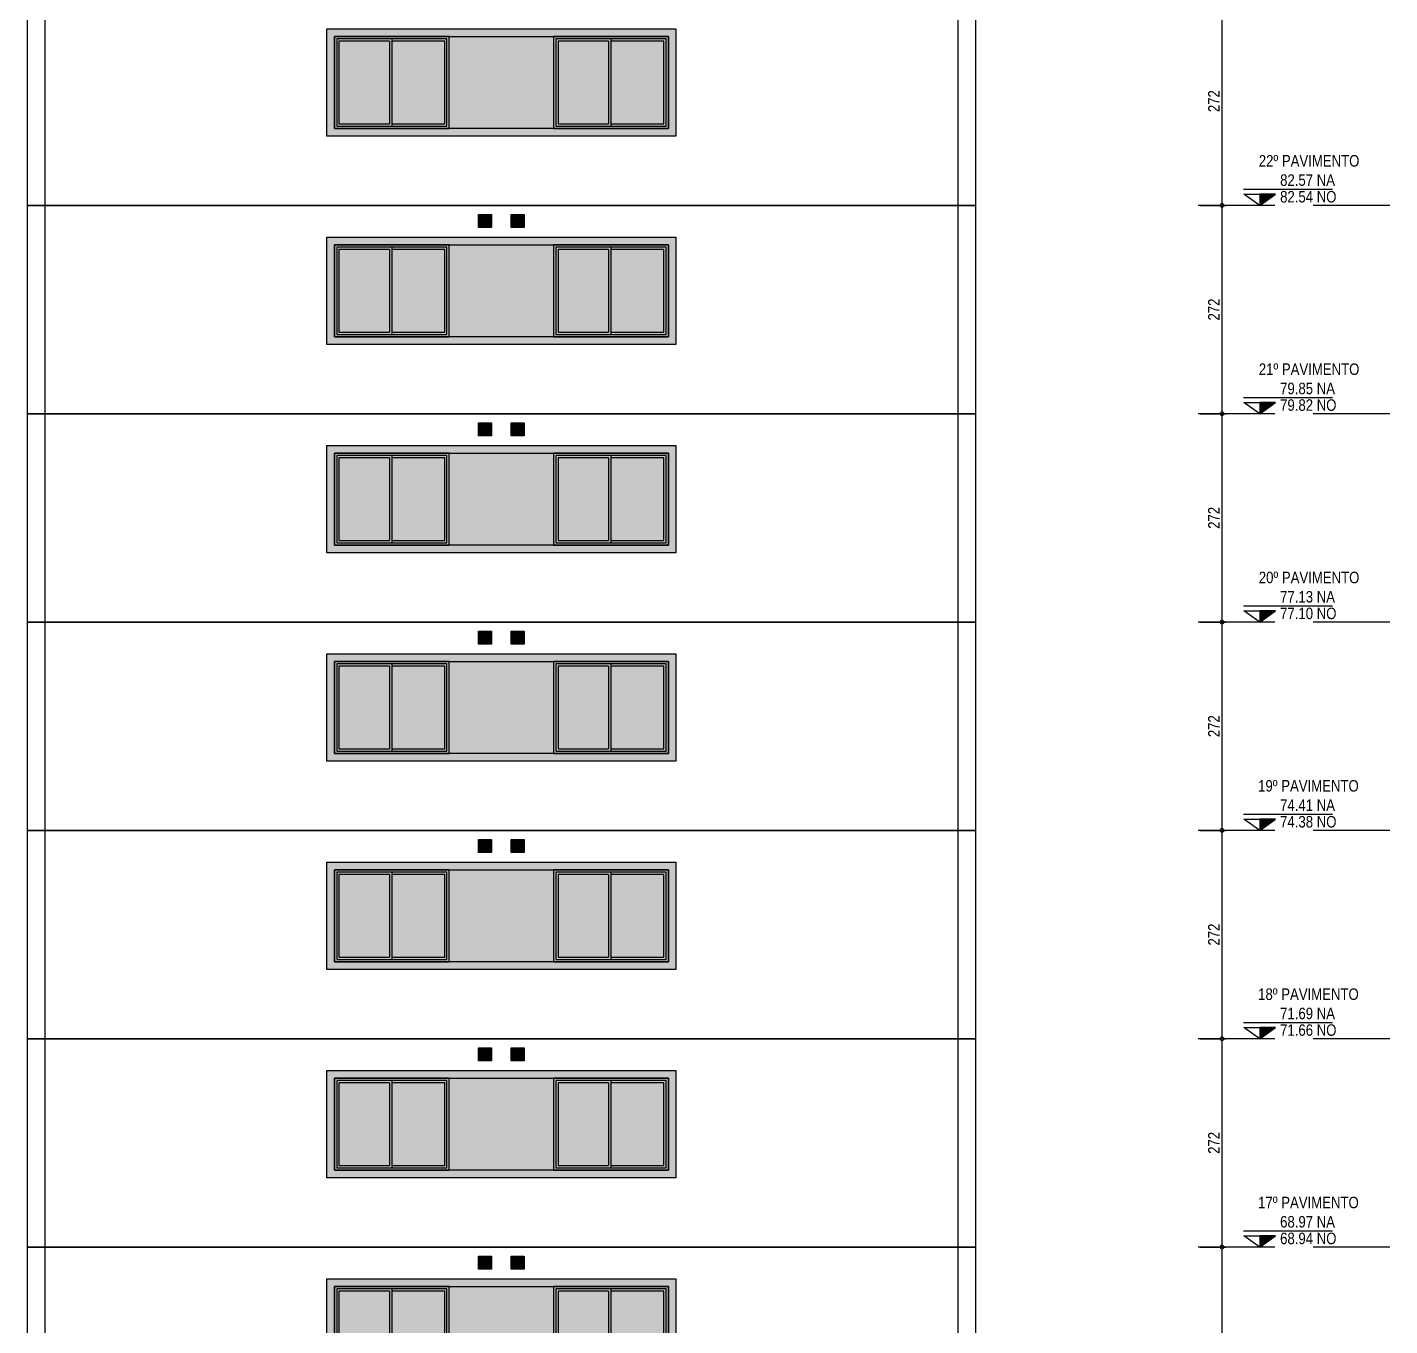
# Model space of a CAD drawing. Header units: metres. Extents: x -9138 to -7768, y 20 to 184.
# Drawn here: x -8382.42 to -8364.63, y 67.91 to 84.87 of the extents above; entities that cross this region are included whole.
import ezdxf
from ezdxf.enums import TextEntityAlignment as Align

# ---------------------------------------------------------------- set-up
doc = ezdxf.new("R2010")
doc.units = ezdxf.units.M
doc.linetypes.add('CTE ELEV$0$DASHEDX2', pattern=[1.5, 1, -0.5])
for name, color, linetype in [('ARQ-DIM EMBASAM', 2, 'Continuous'), ('CTE ELEV$0$ARQ- FRISO', 7, 'Continuous'), ('CTE ELEV$0$ARQ-AUX1', 1, 'Continuous'), ('CTE ELEV$0$ARQ-AUX3', 3, 'Continuous'), ('CTE ELEV$0$ARQ-CAX', 1, 'Continuous'), ('CTE ELEV$0$ARQ-DIM', 2, 'Continuous'), ('CTE ELEV$0$ARQ-PRJ', 7, 'CTE ELEV$0$DASHEDX2'), ('CTE ELEV$0$ARQ-SIM', 1, 'Continuous')]:
    doc.layers.add(name, color=color, linetype=linetype)
doc.layers.add('CTE ELEV$0$COR CINZA FECHADO', color=7, linetype='Continuous', true_color=0x56534e)
doc.layers.add('CTE ELEV$0$COR-CAIX', color=7, linetype='Continuous', true_color=0x45494e)
doc.styles.add('CTE ELEV$0$Adesa', font='ARIALN.TTF')
doc.dimstyles.new('CTE ELEV$0$ADESA 1-0050', dxfattribs={"dimtxt": 0.1, "dimasz": 0.1, "dimexe": 0.05, "dimexo": 0.05, "dimgap": 0.03, "dimtad": 1, "dimdec": 1, "dimlfac": 100, "dimzin": 12, "dimtxsty": 'CTE ELEV$0$Adesa', "dimblk": 'CTE ELEV$0$_DotSmall', "dimcen": 1, "dimdle": 0.05, "dimclrd": 1, "dimclre": 1, "dimclrt": 256, "dimazin": 3, "dimtm": 1e-09, "dimtfac": 1, "dimtdec": 1, "dimtmove": 1, "dimatfit": 0, "dimldrblk": 'CTE ELEV$0$_DotSmall', "dimfxl": 0.8, "dimtvp": 2, "dimtolj": 1, "dimtzin": 0, "dimarcsym": 0})

# ---------------------------------------------------------------- blocks, each defined once
blk = doc.blocks.new('CTE ELEV$0$V J 150x120')
at = {"layer": 'CTE ELEV$0$COR-CAIX'}
h = blk.add_hatch(color=256, dxfattribs=at)
h.dxf.hatch_style = 1
h.paths.add_polyline_path([(1.499999999999773, 1.19999999496485), (0, 1.19999999496485), (0, 0), (1.499999999999773, 0)])
h = blk.add_hatch(color=254, dxfattribs=at)
h.dxf.hatch_style = 1
h.paths.add_polyline_path([(0.7200000000000273, 1.139999994964848), (0.05999999999994543, 1.139999994964848), (0.05999999999994543, 0.06000000000000227), (0.7200000000000273, 0.06000000000000227)])
h.paths.add_polyline_path([(0.75, 0.06000000000000233), (1.439999999999827, 0.06000000000000222), (1.439999999999827, 1.139999994964848), (0.75, 1.139999994964848)])
for points in [[(1.499999999999773, 1.19999999496485), (0, 1.19999999496485), (0, 0), (1.499999999999773, 0)], [(1.470000000000027, 1.169999994964849), (0.02999999999974534, 1.169999994964849), (0.02999999999974534, 0.03000000000000114), (1.470000000000027, 0.03000000000000114)]]:
    blk.add_lwpolyline(points, close=True)
for points in [[(0.7200000000000273, 1.139999994964848), (0.05999999999994543, 1.139999994964848), (0.05999999999994543, 0.06000000000000227), (0.7200000000000273, 0.06000000000000227)], [(0.7200000000000273, 1.139999994964848), (0.7200000000000273, 0.06000000000000227)], [(0.75, 1.169999994964849), (0.75, 0.03000000000000114)], [(0.75, 0.06000000000000227), (1.439999999999827, 0.06000000000000227), (1.439999999999827, 1.139999994964848), (0.75, 1.139999994964848)]]:
    blk.add_lwpolyline(points)
blk = doc.blocks.new('CTE ELEV$0$vp vento kit')
at = {"layer": 'CTE ELEV$0$ARQ-CAX', "transparency": 33554687}
h = blk.add_hatch(dxfattribs=at)
h.set_pattern_fill('LINE', scale=0.01)
h.set_pattern_definition([(0, (8794.04868885521, -68.7271093550549), (0, 0.03175), [])])
h.paths.add_polyline_path([(-0.1599999999998545, 0.1599999999999966), (-0.01000000000021828, 0.1599999999999966), (-0.01000000000021828, 0.01000000000000512), (-0.1599999999998545, 0.01000000000000512)])
at = {"layer": 'CTE ELEV$0$COR-CAIX', "transparency": 33554687}
h = blk.add_hatch(color=256, dxfattribs=at)
h.dxf.hatch_style = 1
h.paths.add_polyline_path([(-0.1700000000000728, 0.1700000000000017), (0, 0.1700000000000017), (0, 0), (-0.1700000000000728, 0)])
at = {"layer": 'CTE ELEV$0$ARQ-CAX'}
for points in [[(-0.1700000000000728, 0.1700000000000017), (0, 0.1700000000000017), (0, 0), (-0.1700000000000728, 0)], [(-0.1599999999998545, 0.1599999999999966), (-0.01000000000021828, 0.1599999999999966), (-0.01000000000021828, 0.01000000000000512), (-0.1599999999998545, 0.01000000000000512)]]:
    blk.add_lwpolyline(points, close=True, dxfattribs=at)
blk = doc.blocks.new('CTE ELEV$0$elev 2 tipo')
at = {"layer": 'CTE ELEV$0$COR CINZA FECHADO'}
h = blk.add_hatch(color=256, dxfattribs=at)
h.dxf.hatch_style = 1
h.paths.add_polyline_path([(8.24000000291926, 2.304999905887414), (3.680000002250381, 2.304999905887414), (3.680000002250381, 0.9049999109225624), (8.24000000291926, 0.9049999109225624)])
h.paths.add_polyline_path([(8.140000002918896, 2.204999905887412), (8.140000002918896, 1.004999910922564), (6.640000002918896, 1.004999910922564), (3.780000002250745, 1.004999910922564), (3.780000002250745, 2.204999905887412), (5.280000002250745, 2.204999905887412)], flags=16)
h.paths.add_polyline_path([(5.25000000225009, 2.174999905887411), (5.25000000225009, 1.034999910922565), (3.810000002249581, 1.034999910922565), (3.810000002249581, 2.174999905887411)], flags=0)
h.paths.add_polyline_path([(5.220000002251254, 2.14499990588741), (5.220000002251254, 1.064999910922566), (4.530000002250745, 1.064999910922566), (4.530000002250745, 2.14499990588741)], flags=0)
h.paths.add_polyline_path([(6.670000002919551, 2.174999905887411), (8.110000002918241, 2.174999905887411), (8.110000002918241, 1.034999910922565), (6.670000002919551, 1.034999910922565)], flags=0)
h.paths.add_polyline_path([(6.700000002918387, 2.14499990588741), (7.360000002918241, 2.14499990588741), (7.360000002918241, 1.064999910922566), (6.700000002918387, 1.064999910922566)], flags=0)
h.paths.add_polyline_path([(4.50000000225009, 2.14499990588741), (4.50000000225009, 1.064999910922566), (3.840000002250235, 1.064999910922566), (3.840000002250235, 2.14499990588741)], flags=0)
h.paths.add_polyline_path([(7.390000002918896, 2.14499990588741), (8.080000002919405, 2.14499990588741), (8.080000002919405, 1.064999910922566), (7.390000002918896, 1.064999910922566)], flags=0)
h = blk.add_hatch(color=256, dxfattribs=at)
h.dxf.hatch_style = 1
h.paths.add_polyline_path([(6.640000002918896, 2.204999905887412), (5.280000002250745, 2.204999905887412), (5.280000002250745, 1.004999910922564), (6.640000002918896, 1.004999910922564)])
at = {"layer": 'CTE ELEV$0$ARQ- FRISO', "elevation": -3.546810236218582e-07}
blk.add_lwpolyline([(-0.2299948496565776, 2.720000200018745), (12.14999484965665, 2.720000200018745)], dxfattribs=at)
at = {"layer": 'CTE ELEV$0$ARQ- FRISO'}
blk.add_lwpolyline([(12.14999484965665, 0), (-0.2299948496565784, 0)], dxfattribs=at)
at = {"layer": 'CTE ELEV$0$ARQ-AUX1', "elevation": 3.963675300280968e-06}
for points in [[(-0.2299948496565776, 2.720000200018745), (-0.2299948496565776, 0)], [(12.14999484965665, 2.720000200018745), (12.14999484965665, 0)]]:
    blk.add_lwpolyline(points, dxfattribs=at)
at = {"layer": 'CTE ELEV$0$ARQ-AUX3'}
for p, q in [((0, 2.720000200018745, -3.546810236218582e-07), (0, 0, -3.546810236218582e-07)), ((11.92000000000007, 2.720000200018745, -3.546810236218582e-07), (11.92000000000007, 0, -3.546810236218582e-07))]:
    blk.add_line(p, q, dxfattribs=at)
at = {"layer": 'CTE ELEV$0$COR CINZA FECHADO', "elevation": 3.963675300280968e-06}
for points in [[(3.680000002250381, 2.304999905887414), (8.24000000291926, 2.304999905887414), (8.24000000291926, 0.9049999109225624), (3.680000002250381, 0.9049999109225624)], [(3.780000002250745, 2.204999905887412), (8.140000002918896, 2.204999905887412), (8.140000002918896, 1.004999910922564), (3.780000002250745, 1.004999910922564)]]:
    blk.add_lwpolyline(points, close=True, dxfattribs=at)
at = {"layer": 'CTE ELEV$0$ARQ-CAX'}
for name, p in [('CTE ELEV$0$vp vento kit', (5.83240136537097, 2.429999999999758, -2.572687328670139e-05)), ('CTE ELEV$0$vp vento kit', (6.257684553156651, 2.429999999999758, -2.572687328670139e-05)), ('CTE ELEV$0$V J 150x120', (3.780000002250745, 1.004999910922564, 3.963675300280968e-06)), ('CTE ELEV$0$V J 150x120', (6.640000002918896, 1.004999910922564, -3.546810236218582e-07))]:
    blk.add_blockref(name, p, dxfattribs=at)
blk = doc.blocks.new('CTE ELEV$0$_DotSmall')
at = {"color": 0, "linetype": 'ByBlock', "const_width": 0.5}
blk.add_lwpolyline([(-0.0625, 0, 1), (0.0625, 0, 1)], format="xyb", close=True, dxfattribs=at)
blk = doc.blocks.new('*D632')
at = {"layer": 'CTE ELEV$0$ARQ-DIM', "color": 1, "lineweight": -2, "transparency": 16777216}
for p, q in [((-8367.104171143603, 68.94000386524687), (-8366.77027594658, 68.94000386524687)), ((-8366.820275946578, 68.99000386524686), (-8366.820275946578, 66.17000386524697)), ((-8367.104171250692, 66.22000386524697), (-8366.77027594658, 66.22000386524697))]:
    blk.add_line(p, q, dxfattribs=at)
at = {"layer": 'Defpoints', "color": 0, "transparency": 16777216}
for p in [(-8367.154171143602, 68.94000386524687), (-8367.154171250691, 66.22000386524697), (-8366.820275946578, 66.22000386524697)]:
    blk.add_point(p, dxfattribs=at)
at = {"layer": 'CTE ELEV$0$ARQ-DIM', "color": 1, "lineweight": -2, "transparency": 16777216, "xscale": 0.1, "yscale": 0.1, "zscale": 0.1}
for p, rotation in [((-8366.820275946578, 68.94000386524687), 90), ((-8366.820275946578, 66.22000386524697), 270)]:
    blk.add_blockref('CTE ELEV$0$_DotSmall', p, dxfattribs=dict(at, rotation=rotation))
at = {"layer": 'CTE ELEV$0$ARQ-DIM', "transparency": 16777216, "insert": (-8366.925582904285, 67.58000386524927), "char_height": 0.1, "attachment_point": 5, "rotation": 90, "style": 'CTE ELEV$0$Adesa'}
blk.add_mtext('\\A1;{\\H1.5x;272}', dxfattribs=at)
blk = doc.blocks.new('*U284')
h = blk.add_hatch()
h.set_pattern_fill('ANSI31', color=1, scale=0.003749999999999999, style=0)
h.set_pattern_definition([(44.99999999999999, (18.99673027869088, 94.6726720750755), (-0.008418990113502375, 0.008418990113502375), [])])
h.paths.add_polyline_path([(0.2062500000154379, 0.1462792493493449), (0.0009362825336403749, 0.1462792493493449), (0, 0)])
at = {"color": 1}
blk.add_line((-0.2126249999885135, 0.2099999999999986), (0.9498750000114863, 0.2100000000000729), dxfattribs=at)
for points in [[(-0.2053137174663596, 0.1462792493493449), (0.0009362825336403749, 0.1462792493493449), (3.0875625e-11, 0), (-0.2053137174663596, 0.1462792493493449)], [(0.2071862825336404, 0.1462792493493449), (0.0009362825336403749, 0.1462792493493449), (0, 0), (0.2071862825336404, 0.1462792493493449)]]:
    blk.add_lwpolyline(points, close=True, dxfattribs=at)
at = {"color": 1, "style": 'CTE ELEV$0$Adesa'}
blk.add_attdef('PAVIMENTO_001', (-0.01993468439503157, 0.5064178308031699), '', height=0.15, dxfattribs=at)
at = {"color": 3, "style": 'CTE ELEV$0$Adesa'}
blk.add_attdef('NA', text='', height=0.15, dxfattribs=at).set_placement((0.2668129063199978, 0.2095646639511204), align=Align.BOTTOM_LEFT)
blk.add_attdef('NO', text='', height=0.15, dxfattribs=at).set_placement((0.2668129063199979, 0.1875000000000654), align=Align.TOP_LEFT)
blk = doc.blocks.new('*D619')
at = {"layer": 'CTE ELEV$0$ARQ-DIM', "color": 1, "lineweight": -2, "transparency": 16777216}
for p, q in [((-8366.820275946586, 71.71000386524688), (-8366.820275946586, 68.89000386524698)), ((-8367.104171143603, 71.66000386524688), (-8366.770275946586, 71.66000386524688)), ((-8367.104171250692, 68.94000386524698), (-8366.770275946586, 68.94000386524698))]:
    blk.add_line(p, q, dxfattribs=at)
at = {"layer": 'Defpoints', "color": 0, "transparency": 16777216}
for p in [(-8367.154171143602, 71.66000386524688), (-8367.154171250691, 68.94000386524698), (-8366.820275946586, 68.94000386524698)]:
    blk.add_point(p, dxfattribs=at)
at = {"layer": 'CTE ELEV$0$ARQ-DIM', "color": 1, "lineweight": -2, "transparency": 16777216, "xscale": 0.1, "yscale": 0.1, "zscale": 0.1}
for p, rotation in [((-8366.820275946586, 71.66000386524688), 90), ((-8366.820275946586, 68.94000386524698), 270)]:
    blk.add_blockref('CTE ELEV$0$_DotSmall', p, dxfattribs=dict(at, rotation=rotation))
at = {"layer": 'CTE ELEV$0$ARQ-DIM', "transparency": 16777216, "insert": (-8366.925582904292, 70.3000038652493), "char_height": 0.1, "attachment_point": 5, "rotation": 90, "style": 'CTE ELEV$0$Adesa'}
blk.add_mtext('\\A1;{\\H1.5x;272}', dxfattribs=at)
blk = doc.blocks.new('*D620')
at = {"layer": 'CTE ELEV$0$ARQ-DIM', "color": 1, "lineweight": -2, "transparency": 16777216}
for p, q in [((-8367.104171143603, 74.38000386524688), (-8366.770275946586, 74.38000386524688)), ((-8366.820275946586, 74.43000386524687), (-8366.820275946586, 71.610003865247)), ((-8367.104171250692, 71.66000386524699), (-8366.770275946586, 71.66000386524699))]:
    blk.add_line(p, q, dxfattribs=at)
at = {"layer": 'Defpoints', "color": 0, "transparency": 16777216}
for p in [(-8367.154171143602, 74.38000386524688), (-8367.154171250691, 71.66000386524699), (-8366.820275946586, 71.66000386524699)]:
    blk.add_point(p, dxfattribs=at)
at = {"layer": 'CTE ELEV$0$ARQ-DIM', "color": 1, "lineweight": -2, "transparency": 16777216, "xscale": 0.1, "yscale": 0.1, "zscale": 0.1}
for p, rotation in [((-8366.820275946586, 74.38000386524688), 90), ((-8366.820275946586, 71.66000386524699), 270)]:
    blk.add_blockref('CTE ELEV$0$_DotSmall', p, dxfattribs=dict(at, rotation=rotation))
at = {"layer": 'CTE ELEV$0$ARQ-DIM', "transparency": 16777216, "insert": (-8366.925582904292, 73.0200038652493), "char_height": 0.1, "attachment_point": 5, "rotation": 90, "style": 'CTE ELEV$0$Adesa'}
blk.add_mtext('\\A1;{\\H1.5x;272}', dxfattribs=at)
blk = doc.blocks.new('*D615')
at = {"layer": 'CTE ELEV$0$ARQ-DIM', "color": 1, "lineweight": -2, "transparency": 16777216}
for p, q in [((-8367.104171143603, 77.10000386524689), (-8366.770275946586, 77.10000386524689)), ((-8366.820275946586, 77.15000386524689), (-8366.820275946586, 74.330003865247)), ((-8367.104171250692, 74.38000386524699), (-8366.770275946586, 74.38000386524699))]:
    blk.add_line(p, q, dxfattribs=at)
at = {"layer": 'Defpoints', "color": 0, "transparency": 16777216}
for p in [(-8367.154171143602, 77.10000386524689), (-8367.154171250691, 74.38000386524699), (-8366.820275946586, 74.38000386524699)]:
    blk.add_point(p, dxfattribs=at)
at = {"layer": 'CTE ELEV$0$ARQ-DIM', "color": 1, "lineweight": -2, "transparency": 16777216, "xscale": 0.1, "yscale": 0.1, "zscale": 0.1}
for p, rotation in [((-8366.820275946586, 77.10000386524689), 90), ((-8366.820275946586, 74.38000386524699), 270)]:
    blk.add_blockref('CTE ELEV$0$_DotSmall', p, dxfattribs=dict(at, rotation=rotation))
at = {"layer": 'CTE ELEV$0$ARQ-DIM', "transparency": 16777216, "insert": (-8366.925582904292, 75.74000386524929), "char_height": 0.1, "attachment_point": 5, "rotation": 90, "style": 'CTE ELEV$0$Adesa'}
blk.add_mtext('\\A1;{\\H1.5x;272}', dxfattribs=at)
blk = doc.blocks.new('*D616')
at = {"layer": 'CTE ELEV$0$ARQ-DIM', "color": 1, "lineweight": -2, "transparency": 16777216}
for p, q in [((-8367.104171143603, 79.8200038652469), (-8366.770275946586, 79.8200038652469)), ((-8366.820275946586, 79.8700038652469), (-8366.820275946586, 77.050003865247)), ((-8367.104171250692, 77.100003865247), (-8366.770275946586, 77.100003865247))]:
    blk.add_line(p, q, dxfattribs=at)
at = {"layer": 'Defpoints', "color": 0, "transparency": 16777216}
for p in [(-8367.154171143602, 79.8200038652469), (-8367.154171250691, 77.100003865247), (-8366.820275946586, 77.100003865247)]:
    blk.add_point(p, dxfattribs=at)
at = {"layer": 'CTE ELEV$0$ARQ-DIM', "color": 1, "lineweight": -2, "transparency": 16777216, "xscale": 0.1, "yscale": 0.1, "zscale": 0.1}
for p, rotation in [((-8366.820275946586, 79.8200038652469), 90), ((-8366.820275946586, 77.100003865247), 270)]:
    blk.add_blockref('CTE ELEV$0$_DotSmall', p, dxfattribs=dict(at, rotation=rotation))
at = {"layer": 'CTE ELEV$0$ARQ-DIM', "transparency": 16777216, "insert": (-8366.925582904292, 78.46000386524932), "char_height": 0.1, "attachment_point": 5, "rotation": 90, "style": 'CTE ELEV$0$Adesa'}
blk.add_mtext('\\A1;{\\H1.5x;272}', dxfattribs=at)
blk = doc.blocks.new('*D617')
at = {"layer": 'CTE ELEV$0$ARQ-DIM', "color": 1, "lineweight": -2, "transparency": 16777216}
for p, q in [((-8367.104171143603, 82.54000386524692), (-8366.770275946586, 82.54000386524692)), ((-8366.820275946586, 82.59000386524691), (-8366.820275946586, 79.77000386524702)), ((-8367.104171250692, 79.82000386524702), (-8366.770275946586, 79.82000386524702))]:
    blk.add_line(p, q, dxfattribs=at)
at = {"layer": 'Defpoints', "color": 0, "transparency": 16777216}
for p in [(-8367.154171143602, 82.54000386524692), (-8367.154171250691, 79.82000386524702), (-8366.820275946586, 79.82000386524702)]:
    blk.add_point(p, dxfattribs=at)
at = {"layer": 'CTE ELEV$0$ARQ-DIM', "color": 1, "lineweight": -2, "transparency": 16777216, "xscale": 0.1, "yscale": 0.1, "zscale": 0.1}
for p, rotation in [((-8366.820275946586, 82.54000386524692), 90), ((-8366.820275946586, 79.82000386524702), 270)]:
    blk.add_blockref('CTE ELEV$0$_DotSmall', p, dxfattribs=dict(at, rotation=rotation))
at = {"layer": 'CTE ELEV$0$ARQ-DIM', "transparency": 16777216, "insert": (-8366.925582904292, 81.18000386524932), "char_height": 0.1, "attachment_point": 5, "rotation": 90, "style": 'CTE ELEV$0$Adesa'}
blk.add_mtext('\\A1;{\\H1.5x;272}', dxfattribs=at)
blk = doc.blocks.new('*D612')
at = {"layer": 'CTE ELEV$0$ARQ-DIM', "color": 1, "lineweight": -2, "transparency": 16777216}
for p, q in [((-8367.104171143603, 85.26000386524693), (-8366.770275946586, 85.26000386524693)), ((-8366.820275946586, 85.31000386524693), (-8366.820275946586, 82.49000386524703)), ((-8367.104171250692, 82.54000386524703), (-8366.770275946586, 82.54000386524703))]:
    blk.add_line(p, q, dxfattribs=at)
at = {"layer": 'Defpoints', "color": 0, "transparency": 16777216}
for p in [(-8367.154171143602, 85.26000386524693), (-8367.154171250691, 82.54000386524703), (-8366.820275946586, 82.54000386524703)]:
    blk.add_point(p, dxfattribs=at)
at = {"layer": 'CTE ELEV$0$ARQ-DIM', "color": 1, "lineweight": -2, "transparency": 16777216, "xscale": 0.1, "yscale": 0.1, "zscale": 0.1}
for p, rotation in [((-8366.820275946586, 85.26000386524693), 90), ((-8366.820275946586, 82.54000386524703), 270)]:
    blk.add_blockref('CTE ELEV$0$_DotSmall', p, dxfattribs=dict(at, rotation=rotation))
at = {"layer": 'CTE ELEV$0$ARQ-DIM', "transparency": 16777216, "insert": (-8366.925582904292, 83.90000386524935), "char_height": 0.1, "attachment_point": 5, "rotation": 90, "style": 'CTE ELEV$0$Adesa'}
blk.add_mtext('\\A1;{\\H1.5x;272}', dxfattribs=at)
blk = doc.blocks.new('CTE ELEV')
at = {"layer": 'CTE ELEV$0$ARQ-PRJ'}
for p, q in [((-8364.62955475746, 82.54000386524689, -9.896849528761783e-06), (-8367.154171143598, 82.54000386524689, -9.896849528761783e-06)), ((-8364.62955475746, 79.82000386524687, -9.896849528761783e-06), (-8367.154171143598, 79.82000386524687, -9.896849528761783e-06)), ((-8364.62955475746, 77.10000386524686, -9.896849528761783e-06), (-8367.154171143598, 77.10000386524686, -9.896849528761783e-06)), ((-8364.62955475746, 74.38000386524685, -9.896849528761783e-06), (-8367.154171143598, 74.38000386524685, -9.896849528761783e-06)), ((-8364.62955475746, 71.66000386524685, -9.896849528761783e-06), (-8367.154171143598, 71.66000386524685, -9.896849528761783e-06)), ((-8364.62955475746, 68.94000386524684, -9.896849528761783e-06), (-8367.154171143598, 68.94000386524684, -9.896849528761783e-06))]:
    blk.add_line(p, q, dxfattribs=at)
for p in [(-8382.188319225323, 82.54000706554675, -1.386052482834574e-05), (-8382.188319225323, 79.820006865528, -1.386052482834574e-05), (-8382.188319225323, 77.10000666550926, -1.386052482834574e-05), (-8382.188319225323, 74.38000646549051, -1.386052482834574e-05), (-8382.188319225323, 71.66000626547176, -1.386052482834574e-05), (-8382.188319225323, 68.94000606545302, -1.386052482834574e-05), (-8382.188319225323, 66.22000586543427, -1.386052482834574e-05)]:
    blk.add_blockref('CTE ELEV$0$elev 2 tipo', p)
at = {"layer": 'CTE ELEV$0$ARQ-SIM', "color": 1}
ref = blk.add_blockref('*U284', (-8366.327731415402, 82.54000386524689, -9.896849528761783e-06), dxfattribs=at)
ref.add_attrib('PAVIMENTO_001', '22º PAVIMENTO', (-8366.339275922443, 83.04642169605, -9.896849528761783e-06), dxfattribs={"layer": '0', "color": 1, "height": 0.15, "style": 'CTE ELEV$0$Adesa'})
ref.add_attrib('NA', '82.57 NA', dxfattribs={"layer": '0', "color": 3, "height": 0.15, "style": 'CTE ELEV$0$Adesa'}).set_placement((-8366.060918509082, 82.74956852919803, -9.896849528761783e-06), align=Align.BOTTOM_LEFT)
ref.add_attrib('NO', '82.54 NO', dxfattribs={"layer": '0', "color": 3, "height": 0.15, "style": 'CTE ELEV$0$Adesa'}).set_placement((-8366.060918509082, 82.727503865247, -9.896849528761783e-06), align=Align.TOP_LEFT)
ref = blk.add_blockref('*U284', (-8366.327731415402, 79.82000386524687, -9.896849528761783e-06), dxfattribs=at)
ref.add_attrib('PAVIMENTO_001', '21º PAVIMENTO', (-8366.339275922443, 80.32642169604999, -9.896849528761783e-06), dxfattribs={"layer": '0', "color": 1, "height": 0.15, "style": 'CTE ELEV$0$Adesa'})
ref.add_attrib('NA', '79.85 NA', dxfattribs={"layer": '0', "color": 3, "height": 0.15, "style": 'CTE ELEV$0$Adesa'}).set_placement((-8366.060918509082, 80.02956852919802, -9.896849528761783e-06), align=Align.BOTTOM_LEFT)
ref.add_attrib('NO', '79.82 NO', dxfattribs={"layer": '0', "color": 3, "height": 0.15, "style": 'CTE ELEV$0$Adesa'}).set_placement((-8366.060918509082, 80.00750386524699, -9.896849528761783e-06), align=Align.TOP_LEFT)
ref = blk.add_blockref('*U284', (-8366.327731415402, 77.10000386524686, -9.896849528761783e-06), dxfattribs=at)
ref.add_attrib('PAVIMENTO_001', '20º PAVIMENTO', (-8366.339275922443, 77.60642169604998, -9.896849528761783e-06), dxfattribs={"layer": '0', "color": 1, "height": 0.15, "style": 'CTE ELEV$0$Adesa'})
ref.add_attrib('NA', '77.13 NA', dxfattribs={"layer": '0', "color": 3, "height": 0.15, "style": 'CTE ELEV$0$Adesa'}).set_placement((-8366.060918509082, 77.309568529198, -9.896849528761783e-06), align=Align.BOTTOM_LEFT)
ref.add_attrib('NO', '77.10 NO', dxfattribs={"layer": '0', "color": 3, "height": 0.15, "style": 'CTE ELEV$0$Adesa'}).set_placement((-8366.060918509082, 77.28750386524698, -9.896849528761783e-06), align=Align.TOP_LEFT)
for p, values in [((-8366.327731415402, 74.38000386524685, -9.896849528761783e-06), {'PAVIMENTO_001': '19º PAVIMENTO', 'NA': '74.41 NA', 'NO': '74.38 NO'}), ((-8366.327731415402, 71.66000386524685, -9.896849528761783e-06), {'PAVIMENTO_001': '18º PAVIMENTO', 'NA': '71.69 NA', 'NO': '71.66 NO'}), ((-8366.327731415402, 68.94000386524684, -9.896849528761783e-06), {'PAVIMENTO_001': '17º PAVIMENTO', 'NA': '68.97 NA', 'NO': '68.94 NO'})]:
    blk.add_blockref('*U284', p, dxfattribs=at).add_auto_attribs(values)
at = {"layer": 'CTE ELEV$0$ARQ-DIM'}
for base, p1, p2, picture, middle in [((-8366.820275946586, 82.54000386524703, -9.896849510434194e-06), (-8367.154171143598, 85.2600038652469, -9.896849528761783e-06), (-8367.154171250688, 82.540003865247, -9.896849528761783e-06), '*D612', (-8366.925582904292, 83.90000386524935, -9.896849510434194e-06)), ((-8366.820275946586, 79.82000386524702, -9.896849510434194e-06), (-8367.154171143598, 82.54000386524689, -9.896849528761783e-06), (-8367.154171250688, 79.82000386524699, -9.896849528761783e-06), '*D617', (-8366.925582904292, 81.18000386524932, -9.896849510434194e-06)), ((-8366.820275946586, 77.100003865247, -9.896849510434194e-06), (-8367.154171143598, 79.82000386524687, -9.896849528761783e-06), (-8367.154171250688, 77.10000386524698, -9.896849528761783e-06), '*D616', (-8366.925582904292, 78.46000386524932, -9.896849510434194e-06)), ((-8366.820275946586, 74.38000386524699, -9.896849510434194e-06), (-8367.154171143598, 77.10000386524686, -9.896849528761783e-06), (-8367.154171250688, 74.38000386524696, -9.896849528761783e-06), '*D615', (-8366.925582904292, 75.74000386524929, -9.896849510434194e-06)), ((-8366.820275946586, 71.66000386524699, -9.896849510434194e-06), (-8367.154171143598, 74.38000386524685, -9.896849528761783e-06), (-8367.154171250688, 71.66000386524696, -9.896849528761783e-06), '*D620', (-8366.925582904292, 73.0200038652493, -9.896849510434194e-06)), ((-8366.820275946586, 68.94000386524698, -9.896849510434194e-06), (-8367.154171143598, 71.66000386524685, -9.896849528761783e-06), (-8367.154171250688, 68.94000386524695, -9.896849528761783e-06), '*D619', (-8366.925582904292, 70.3000038652493, -9.896849510434194e-06)), ((-8366.820275946578, 66.22000386524697, -9.896849510434194e-06), (-8367.154171143598, 68.94000386524684, -9.896849528761783e-06), (-8367.154171250688, 66.22000386524694, -9.896849528761783e-06), '*D632', (-8366.925582904285, 67.58000386524927, -9.896849510434194e-06))]:
    dim = blk.add_linear_dim(base=base, p1=p1, p2=p2, angle=90, text='{\\H1.5x;<>}', dimstyle='CTE ELEV$0$ADESA 1-0050', dxfattribs=at)
    dim.commit()
    dim.dimension.update_dxf_attribs({"geometry": picture, "text_midpoint": middle})

msp = doc.modelspace()

# ---------------------------------------------------------------- block references
at = {"layer": 'ARQ-DIM EMBASAM'}
msp.add_blockref('CTE ELEV', (0, 0), dxfattribs=at)

doc.saveas('drawing.dxf')
